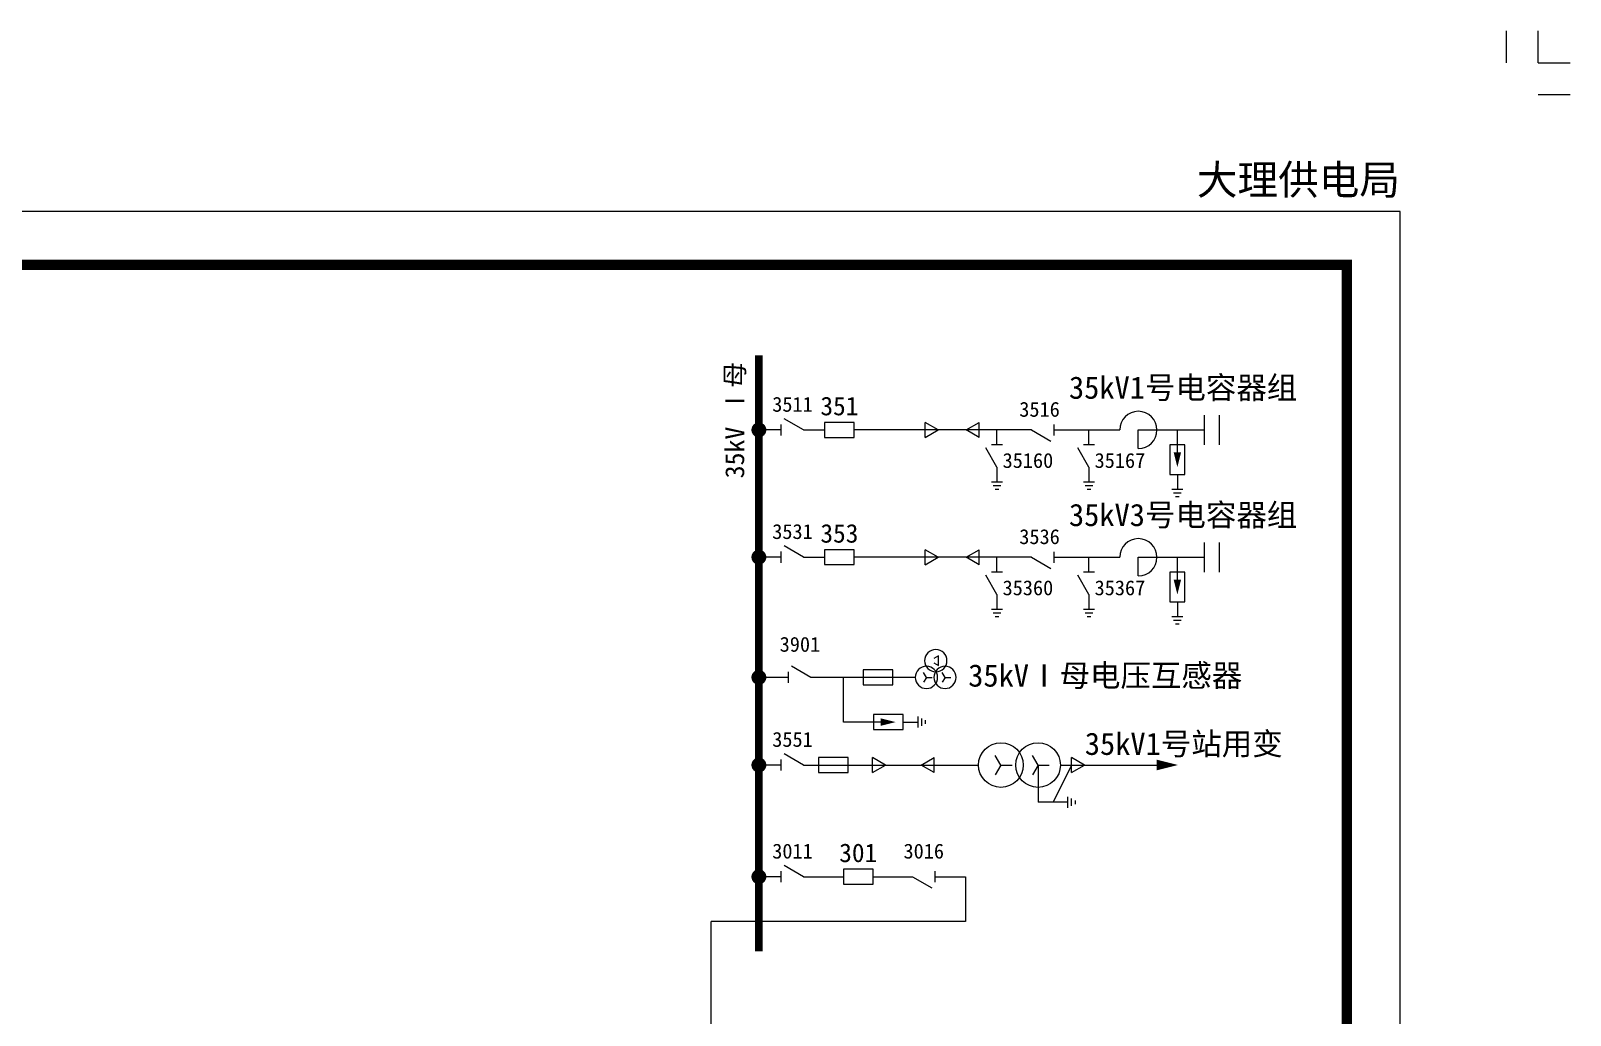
# Model space of a CAD drawing. Header units: millimetres. Extents: x -33 to 351, y -22 to 247.
# Drawn here: x 206.3 to 351, y 154.5 to 247 of the extents above; entities that cross this region are included whole.
import ezdxf
from ezdxf.enums import TextEntityAlignment as Align

# ---------------------------------------------------------------- set-up
doc = ezdxf.new("R2010")
doc.units = ezdxf.units.MM
doc.styles.get("Standard").update_dxf_attribs({"font": '', "bigfont": 'gbcbig.shx'})
doc.styles.get('Standard').set_extended_font_data('SimSun')

# ---------------------------------------------------------------- blocks, each defined once
blk = doc.blocks.new('完整图图框A4')
at = {"linetype": 'ByBlock'}
for p, q in [((345, 244), (345, 247)), ((348, 244), (348, 247)), ((348, 244), (351, 244)), ((348, 241), (351, 241))]:
    blk.add_line(p, q, dxfattribs=at)
blk.add_lwpolyline([(-5, -5), (335, -5), (335, 230), (-5, 230)], close=True, dxfattribs=at)
at = {"linetype": 'ByBlock', "const_width": 1}
blk.add_lwpolyline([(0, 0), (330, 0), (330, 225), (0, 225)], close=True, dxfattribs=at)
at = {"linetype": 'ByBlock', "flags": 4}
blk.add_attdef('调度中心名称', text='', height=2.8, dxfattribs=at).set_placement((335, 230.76), align=Align.BOTTOM_RIGHT)
for tag, p, height in [('图纸名称', (236.85, 15.96), 4), ('编号', (306.03, 16.04), 3), ('制图', (244.3, 8.97), 3), ('现场', (272.08, 9.05), 3), ('绘制日期', (306.31, 8.73), 3), ('审核', (244.45, 1.89), 3), ('批准', (272.45, 1.89), 3), ('生效日期', (306.71, 1.73), 3)]:
    blk.add_attdef(tag, p, '', height=height, dxfattribs=at)
blk.add_attdef('页次', text='', height=3, dxfattribs=at).set_placement((327.32, -8.3), align=Align.MIDDLE_CENTER)
blk = doc.blocks.new('隔离开关')
at = {"color": 0, "linetype": 'ByBlock'}
for p, q in [((-1.5, 0), (1.1, -1.5)), ((1.5, 0.75), (1.5, -0.75))]:
    blk.add_line(p, q, dxfattribs=at)
at = {"color": 0, "linetype": 'ByBlock', "flags": 4}
blk.add_attdef('编号', text='', height=1.5, dxfattribs=at).set_placement((0.01, 2), align=Align.MIDDLE_CENTER)
blk = doc.blocks.new('断路器')
at = {"color": 0, "linetype": 'ByBlock'}
blk.add_lwpolyline([(-2, 1), (-2, -1), (2, -1), (2, 1)], close=True, dxfattribs=at)
at = {"color": 0, "linetype": 'ByBlock', "flags": 4}
blk.add_attdef('编号', text='', height=2.5, dxfattribs=at).set_placement((0, 2), align=Align.CENTER)
blk = doc.blocks.new('熔断器')
at = {"color": 0, "linetype": 'ByBlock'}
blk.add_line((-2, 0), (2, 0), dxfattribs=at)
blk.add_lwpolyline([(2, -1), (2, 1), (-2, 1), (-2, -1)], close=True, dxfattribs=at)
blk = doc.blocks.new('接地器')
at = {"color": 0, "linetype": 'ByBlock'}
for p, q in [((-1, 0.25), (-1, -0.25)), ((-0.5, 0.5), (-0.5, -0.5)), ((0, 0.75), (0, -0.75))]:
    blk.add_line(p, q, dxfattribs=at)
blk = doc.blocks.new('所用变')
at = {"color": 0, "linetype": 'ByBlock', "ltscale": 0.25}
for p, q in [((0, 2.5), (-1.3, 1.75)), ((0, 2.5), (0, 4)), ((0, 2.5), (1.3, 1.75)), ((0, -2.5), (0, -1)), ((0, -2.5), (-1.3, -3.25)), ((0, -2.5), (1.3, -3.25))]:
    blk.add_line(p, q, dxfattribs=at)
for centre in [(0, 2.5), (0, -2.5)]:
    blk.add_circle(centre, 3, dxfattribs=at)
at = {"color": 0, "linetype": 'ByBlock', "flags": 4}
blk.add_attdef('编号', text='', height=3, dxfattribs=at).set_placement((9.06, -2.77), align=Align.MIDDLE)
blk = doc.blocks.new('电抗器')
at = {"color": 0, "linetype": 'ByBlock'}
for p, q in [((0, -2.5), (0, 0)), ((0, 0), (2.5, 0))]:
    blk.add_line(p, q, dxfattribs=at)
blk.add_arc((0, 0), 2.5, 270, 180, dxfattribs=at)
blk = doc.blocks.new('电容器')
at = {"color": 0, "linetype": 'ByBlock'}
for p, q in [((-1, -1), (-1, 1)), ((0, -1), (0, 1))]:
    blk.add_line(p, q, dxfattribs=at)
blk = doc.blocks.new('避雷器')
at = {"color": 0, "linetype": 'ByBlock'}
blk.add_line((1, 0), (2, 0), dxfattribs=at)
blk.add_lwpolyline([(-2, 1), (-2, -1), (2, -1), (2, 1)], close=True, dxfattribs=at)
blk.add_lwpolyline([(1, 0, 1, 0, 0), (-1, 0, 0, 0, 0)], format="xyseb", dxfattribs=at)
blk = doc.blocks.new('出线箭头')
at = {"color": 0, "linetype": 'ByBlock'}
blk.add_lwpolyline([(0, -2, 1, 0, 0), (0, 0, 0, 0, 0)], format="xyseb", dxfattribs=at)

msp = doc.modelspace()

# ---------------------------------------------------------------- linework, layer by layer
at = {"color": 106, "linetype": 'ByBlock', "ltscale": 0.4, "extrusion": (1.22465e-16, 7.4988e-33, -1)}
for p, q in [((291.58, 209.48), (290.36, 210.18)), ((290.36, 208.78), (290.36, 210.18)), ((294.22, 209.48), (295.43, 210.18)), ((295.43, 208.78), (295.43, 210.18)), ((300.35, 209.48), (283.7, 209.48)), ((290.36, 208.78), (291.58, 209.48)), ((295.43, 208.78), (294.22, 209.48)), ((302.45, 209.48), (308.65, 209.48)), ((311.54, 209.48), (316.59, 209.48)), ((300.35, 197.51), (283.7, 197.52)), ((291.58, 197.51), (290.36, 198.21)), ((290.36, 196.81), (290.36, 198.21)), ((290.36, 196.81), (291.58, 197.51)), ((294.22, 197.51), (295.43, 198.21)), ((295.43, 196.81), (294.22, 197.51)), ((295.43, 196.81), (295.43, 198.21)), ((302.45, 197.51), (308.65, 197.51)), ((311.54, 197.51), (316.59, 197.51)), ((291.62, 188.25), (291.18, 187.99)), ((291.62, 187.34), (291.62, 188.25)), ((291.18, 187.59), (291.62, 187.34)), ((277.53, 186.22), (274.73, 186.22)), ((289.43, 186.22), (279.63, 186.22)), ((282.69, 182.02), (282.69, 186.22)), ((290.48, 186.22), (290.22, 186.67)), ((290.48, 186.22), (290.22, 185.76)), ((290.48, 186.22), (291.01, 186.22)), ((292.23, 186.22), (291.97, 186.67)), ((292.23, 186.22), (291.97, 185.76)), ((292.23, 186.22), (292.76, 186.22)), ((289.69, 181.5), (289.69, 182.55)), ((290.04, 181.67), (290.04, 182.37)), ((286.19, 182.02), (282.69, 182.02)), ((288.29, 182.02), (289.69, 182.02)), ((290.39, 181.85), (290.39, 182.2)), ((278.93, 167.48), (282.67, 167.48)), ((285.47, 167.48), (289.17, 167.48)), ((291.27, 167.48), (294.16, 167.48)), ((270.25, 124.61), (270.25, 163.28))]:
    msp.add_line(p, q, dxfattribs=at)
at = {"color": 106, "linetype": 'ByBlock', "extrusion": (1.22465e-16, 7.4988e-33, -1)}
for p, q in [((276.83, 209.48), (274.73, 209.48)), ((278.93, 209.48), (280.9, 209.48)), ((276.83, 197.52), (274.73, 197.52)), ((278.93, 197.52), (280.9, 197.52)), ((276.83, 177.98), (274.73, 177.98)), ((278.93, 177.98), (280.33, 177.98)), ((276.83, 167.48), (274.73, 167.48))]:
    msp.add_line(p, q, dxfattribs=at)
at = {"color": 106, "linetype": 'ByBlock', "ltscale": 0.4, "extrusion": (0, 1.22465e-16, -1)}
for p, q in [((297.11, 208.08), (297.11, 209.48)), ((305.76, 208.08), (305.76, 209.48)), ((314.07, 207.38), (314.07, 209.48)), ((297.11, 205.98), (297.11, 204.58)), ((305.76, 205.98), (305.76, 204.58)), ((314.07, 205.28), (314.07, 203.88)), ((297.11, 196.11), (297.11, 197.51)), ((305.76, 196.11), (305.76, 197.51)), ((314.07, 195.41), (314.07, 197.51)), ((297.11, 194.01), (297.11, 192.61)), ((305.76, 194.01), (305.76, 192.61)), ((314.07, 193.31), (314.07, 191.91))]:
    msp.add_line(p, q, dxfattribs=at)
at = {"color": 106, "linetype": 'ByBlock', "extrusion": (0, 1.22465e-16, -1)}
for p, q in [((297.64, 204.58), (296.59, 204.58)), ((297.46, 204.23), (296.76, 204.23)), ((306.29, 204.58), (305.24, 204.58)), ((306.11, 204.23), (305.41, 204.23)), ((297.29, 203.88), (296.94, 203.88)), ((305.94, 203.88), (305.59, 203.88)), ((314.59, 203.88), (313.54, 203.88)), ((314.42, 203.53), (313.72, 203.53)), ((314.24, 203.18), (313.89, 203.18)), ((297.64, 192.61), (296.59, 192.61)), ((306.29, 192.61), (305.24, 192.61)), ((297.46, 192.26), (296.76, 192.26)), ((297.29, 191.91), (296.94, 191.91)), ((306.11, 192.26), (305.41, 192.26)), ((305.94, 191.91), (305.59, 191.91)), ((314.59, 191.91), (313.54, 191.91)), ((314.42, 191.56), (313.72, 191.56)), ((314.24, 191.21), (313.89, 191.21))]:
    msp.add_line(p, q, dxfattribs=at)
at = {"color": 106, "linetype": 'ByBlock', "ltscale": 0.25, "extrusion": (1.22465e-16, 7.4988e-33, -1)}
for p, q in [((286.63, 177.98), (285.42, 178.68)), ((285.42, 177.28), (285.42, 178.68)), ((289.98, 177.98), (291.2, 178.68)), ((291.2, 177.28), (291.2, 178.68)), ((305.35, 177.98), (304.13, 178.68)), ((304.13, 177.28), (304.13, 178.68)), ((283.13, 177.98), (295.38, 177.98)), ((285.42, 177.28), (286.63, 177.98)), ((291.2, 177.28), (289.98, 177.98)), ((300.98, 177.98), (300.98, 174.48)), ((304.13, 177.98), (302.38, 174.48)), ((303.08, 177.98), (312.13, 177.98)), ((304.13, 177.28), (305.35, 177.98)), ((303.78, 174.48), (300.98, 174.48))]:
    msp.add_line(p, q, dxfattribs=at)
at = {"color": 106, "extrusion": (1.22465e-16, 7.4988e-33, -1)}
for p, q in [((294.16, 167.48), (294.16, 163.28)), ((294.16, 163.28), (270.25, 163.28))]:
    msp.add_line(p, q, dxfattribs=at)
at = {"color": 106, "const_width": 0.7}
msp.add_lwpolyline([(274.73, 216.48), (274.73, 160.48)], dxfattribs=at)
at = {"color": 106, "linetype": 'ByBlock', "extrusion": (1.22465e-16, 7.4988e-33, -1), "const_width": 0.7}
for points in [[(-274.73, 209.83, -1), (-274.73, 209.13, -1), (-274.73, 209.83, -1)], [(-274.73, 197.87, -1), (-274.73, 197.17, -1), (-274.73, 197.87, -1)], [(-274.73, 186.57, -1), (-274.73, 185.87, -1), (-274.73, 186.57, -1)], [(-274.73, 178.33, -1), (-274.73, 177.63, -1), (-274.73, 178.33, -1)], [(-274.73, 167.83, -1), (-274.73, 167.13, -1), (-274.73, 167.83, -1)]]:
    msp.add_lwpolyline(points, format="xyb", dxfattribs=at)
at = {"color": 106, "linetype": 'ByBlock', "ltscale": 0.4, "extrusion": (1.22465e-16, 7.4988e-33, -1)}
for points in [[(-287.33, 185.52), (-287.33, 186.92), (-284.53, 186.92), (-284.53, 185.52)], [(-288.29, 181.32), (-288.29, 182.72), (-285.49, 182.72), (-285.49, 181.32)]]:
    msp.add_lwpolyline(points, close=True, dxfattribs=at)
msp.add_lwpolyline([(-286.19, 182.02, 0.7, 0, 0), (-287.59, 182.02, 0, 0, 0)], format="xyseb", dxfattribs=at)
for centre in [(-291.36, 187.79), (-290.48, 186.22), (-292.23, 186.22), (-292.23, 186.22)]:
    msp.add_circle(centre, 1.05, dxfattribs=at)
at = {"color": 106, "linetype": 'ByBlock', "extrusion": (1.22465e-16, 7.4988e-33, -1)}
for p in [(274.73, 209.48), (274.73, 198.98), (274.73, 186.22), (274.73, 177.98), (274.73, 167.48)]:
    msp.add_point(p, dxfattribs=at)

# ---------------------------------------------------------------- block references
ref = msp.add_blockref('完整图图框A4', (0, 0))
ref.add_attrib('调度中心名称', '大理供电局', dxfattribs={"color": 0, "linetype": 'ByBlock', "height": 2.8}).set_placement((335, 230.76), align=Align.BOTTOM_RIGHT)
at = {"color": 106, "extrusion": (1.22465e-16, 7.4988e-33, -1)}
ref = msp.add_blockref('隔离开关', (-277.88, 209.48), dxfattribs=dict(at, xscale=-0.7000000000000028, yscale=0.7000000000000028, zscale=0.7, rotation=180))
ref.add_attrib('编号', '3511', dxfattribs={"color": 7, "linetype": 'ByBlock', "height": 1.4}).set_placement((277.89, 211.89), align=Align.MIDDLE_CENTER)
ref = msp.add_blockref('断路器', (-282.3, 209.48), dxfattribs=dict(at, xscale=-0.7000000000000028, yscale=0.7000000000000028, zscale=0.7))
ref.add_attrib('编号', '351', dxfattribs={"color": 7, "linetype": 'ByBlock', "height": 1.75}).set_placement((282.3, 211.73), align=Align.MIDDLE_CENTER)
ref = msp.add_blockref('隔离开关', (-301.4, 209.48), dxfattribs=dict(at, xscale=-0.7000000000000028, yscale=0.6999999999999886, zscale=0.7))
ref.add_attrib('编号', '3516', (299.21, 210.72), dxfattribs={"color": 7, "linetype": 'ByBlock', "height": 1.4})
at = {"color": 106, "linetype": 'ByBlock', "extrusion": (1.22465e-16, 7.4988e-33, -1), "xscale": -0.7000000000000028, "zscale": 0.7}
for name, p, yscale in [('电抗器', (-310.4, 209.48), 0.6999999999999886), ('电抗器', (-310.4, 197.51), 0.6999999999999886), ('熔断器', (-281.73, 177.98), 0.7000000000000028)]:
    msp.add_blockref(name, p, dxfattribs=dict(at, yscale=yscale))
at = {"color": 106, "linetype": 'ByBlock', "extrusion": (1.22465e-16, 7.4988e-33, -1)}
for name, p, xscale, yscale, zscale, rotation in [('电容器', (-316.59, 209.48), -1.399999999999977, 1.399999999999977, 1.4, 180), ('电容器', (-316.59, 197.51), -1.399999999999977, 1.399999999999977, 1.4, 180), ('所用变', (-299.23, 177.98), -0.7000000000000028, 0.7000000000000028, 0.7, 90), ('接地器', (-303.78, 174.48), -0.7000000000000028, 0.7000000000000028, 0.7, 180)]:
    msp.add_blockref(name, p, dxfattribs=dict(at, xscale=xscale, yscale=yscale, zscale=zscale, rotation=rotation))
at = {"color": 106, "extrusion": (0, 1.22465e-16, -1)}
ref = msp.add_blockref('隔离开关', (-297.11, 207.03), dxfattribs=dict(at, xscale=0.6999999999999886, yscale=0.6999999999999886, zscale=0.7, rotation=90))
ref.add_attrib('编号', '35160', dxfattribs={"color": 7, "linetype": 'ByBlock', "height": 1.4}).set_placement((300.02, 206.61), align=Align.MIDDLE_CENTER)
ref = msp.add_blockref('隔离开关', (-305.76, 207.03), dxfattribs=dict(at, xscale=0.6999999999999886, yscale=0.6999999999999886, zscale=0.7, rotation=90))
ref.add_attrib('编号', '35167', dxfattribs={"color": 7, "linetype": 'ByBlock', "height": 1.4}).set_placement((308.67, 206.61), align=Align.MIDDLE_CENTER)
at = {"color": 106, "linetype": 'ByBlock', "extrusion": (0, 1.22465e-16, -1), "xscale": -0.6999999999999886, "yscale": 0.6999999999999886, "zscale": 0.7, "rotation": 270}
for p in [(-314.07, 206.68), (-314.07, 194.71)]:
    msp.add_blockref('避雷器', p, dxfattribs=at)
at = {"color": 106, "extrusion": (1.22465e-16, 7.4988e-33, -1)}
ref = msp.add_blockref('隔离开关', (-277.88, 197.52), dxfattribs=dict(at, xscale=-0.7000000000000028, yscale=0.7000000000000028, zscale=0.7, rotation=180))
ref.add_attrib('编号', '3531', dxfattribs={"color": 7, "linetype": 'ByBlock', "height": 1.4}).set_placement((277.89, 199.93), align=Align.MIDDLE_CENTER)
ref = msp.add_blockref('断路器', (-282.3, 197.52), dxfattribs=dict(at, xscale=-0.7000000000000028, yscale=0.7000000000000028, zscale=0.7))
ref.add_attrib('编号', '353', dxfattribs={"color": 7, "linetype": 'ByBlock', "height": 1.75}).set_placement((282.3, 199.76), align=Align.MIDDLE_CENTER)
ref = msp.add_blockref('隔离开关', (-301.4, 197.51), dxfattribs=dict(at, xscale=-0.7000000000000028, yscale=0.6999999999999886, zscale=0.7))
ref.add_attrib('编号', '3536', (299.21, 198.75), dxfattribs={"color": 7, "linetype": 'ByBlock', "height": 1.4})
at = {"color": 106, "extrusion": (0, 1.22465e-16, -1)}
ref = msp.add_blockref('隔离开关', (-297.11, 195.06), dxfattribs=dict(at, xscale=0.6999999999999886, yscale=0.6999999999999886, zscale=0.7, rotation=90))
ref.add_attrib('编号', '35360', dxfattribs={"color": 7, "linetype": 'ByBlock', "height": 1.4}).set_placement((300.02, 194.64), align=Align.MIDDLE_CENTER)
ref = msp.add_blockref('隔离开关', (-305.76, 195.06), dxfattribs=dict(at, xscale=0.6999999999999886, yscale=0.6999999999999886, zscale=0.7, rotation=90))
ref.add_attrib('编号', '35367', dxfattribs={"color": 7, "linetype": 'ByBlock', "height": 1.4}).set_placement((308.67, 194.64), align=Align.MIDDLE_CENTER)
at = {"color": 106, "linetype": 'ByBlock', "extrusion": (1.22465e-16, 7.4988e-33, -1)}
ref = msp.add_blockref('隔离开关', (-278.58, 186.22), dxfattribs=dict(at, xscale=-0.7000000000000028, yscale=0.7000000000000028, zscale=0.7, rotation=180))
ref.add_attrib('编号', '3901', dxfattribs={"color": 7, "height": 1.4, "flags": 4}).set_placement((278.59, 188.63), align=Align.CENTER)
ref = msp.add_blockref('隔离开关', (-277.88, 177.98), dxfattribs=dict(at, xscale=-0.7000000000000028, yscale=0.7000000000000028, zscale=0.7, rotation=180))
ref.add_attrib('编号', '3551', dxfattribs={"color": 7, "height": 1.4}).set_placement((277.89, 180.39), align=Align.MIDDLE_CENTER)
at = {"color": 106, "linetype": 'ByBlock', "rotation": 270}
msp.add_blockref('出线箭头', (314.13, 177.98), dxfattribs=at)
at = {"color": 106, "extrusion": (1.22465e-16, 7.4988e-33, -1)}
ref = msp.add_blockref('隔离开关', (-277.88, 167.48), dxfattribs=dict(at, xscale=-0.7000000000000028, yscale=0.7000000000000028, zscale=0.7, rotation=180))
ref.add_attrib('编号', '3011', dxfattribs={"color": 7, "linetype": 'ByBlock', "height": 1.4}).set_placement((277.89, 169.89), align=Align.MIDDLE_CENTER)
ref = msp.add_blockref('断路器', (-284.07, 167.48), dxfattribs=dict(at, xscale=-0.7000000000000028, yscale=0.7000000000000028, zscale=0.7))
ref.add_attrib('编号', '301', dxfattribs={"color": 7, "linetype": 'ByBlock', "height": 1.75}).set_placement((284.07, 169.73), align=Align.MIDDLE_CENTER)
at = {"color": 106, "extrusion": (-1.22465e-16, 7.4988e-33, -1)}
ref = msp.add_blockref('隔离开关', (-290.22, 167.48), dxfattribs=dict(at, xscale=-0.7000000000000455, yscale=0.6999999999999886, zscale=0.7))
ref.add_attrib('编号', '3016', dxfattribs={"color": 7, "linetype": 'ByBlock', "height": 1.4}).set_placement((290.23, 169.89), align=Align.MIDDLE_CENTER)

# ---------------------------------------------------------------- texts
msp.add_text('35kV Ⅰ母', height=1.785, rotation=90).set_placement((273.35, 204.93))
for s, p in [('35kV1号电容器组', (303.88, 212.41)), ('35kV3号电容器组', (303.88, 200.44)), ('35kVⅠ母电压互感器', (294.41, 185.35)), ('35kV1号站用变', (305.37, 178.93))]:
    msp.add_text(s, height=2.1).set_placement(p)

doc.saveas('drawing.dxf')
